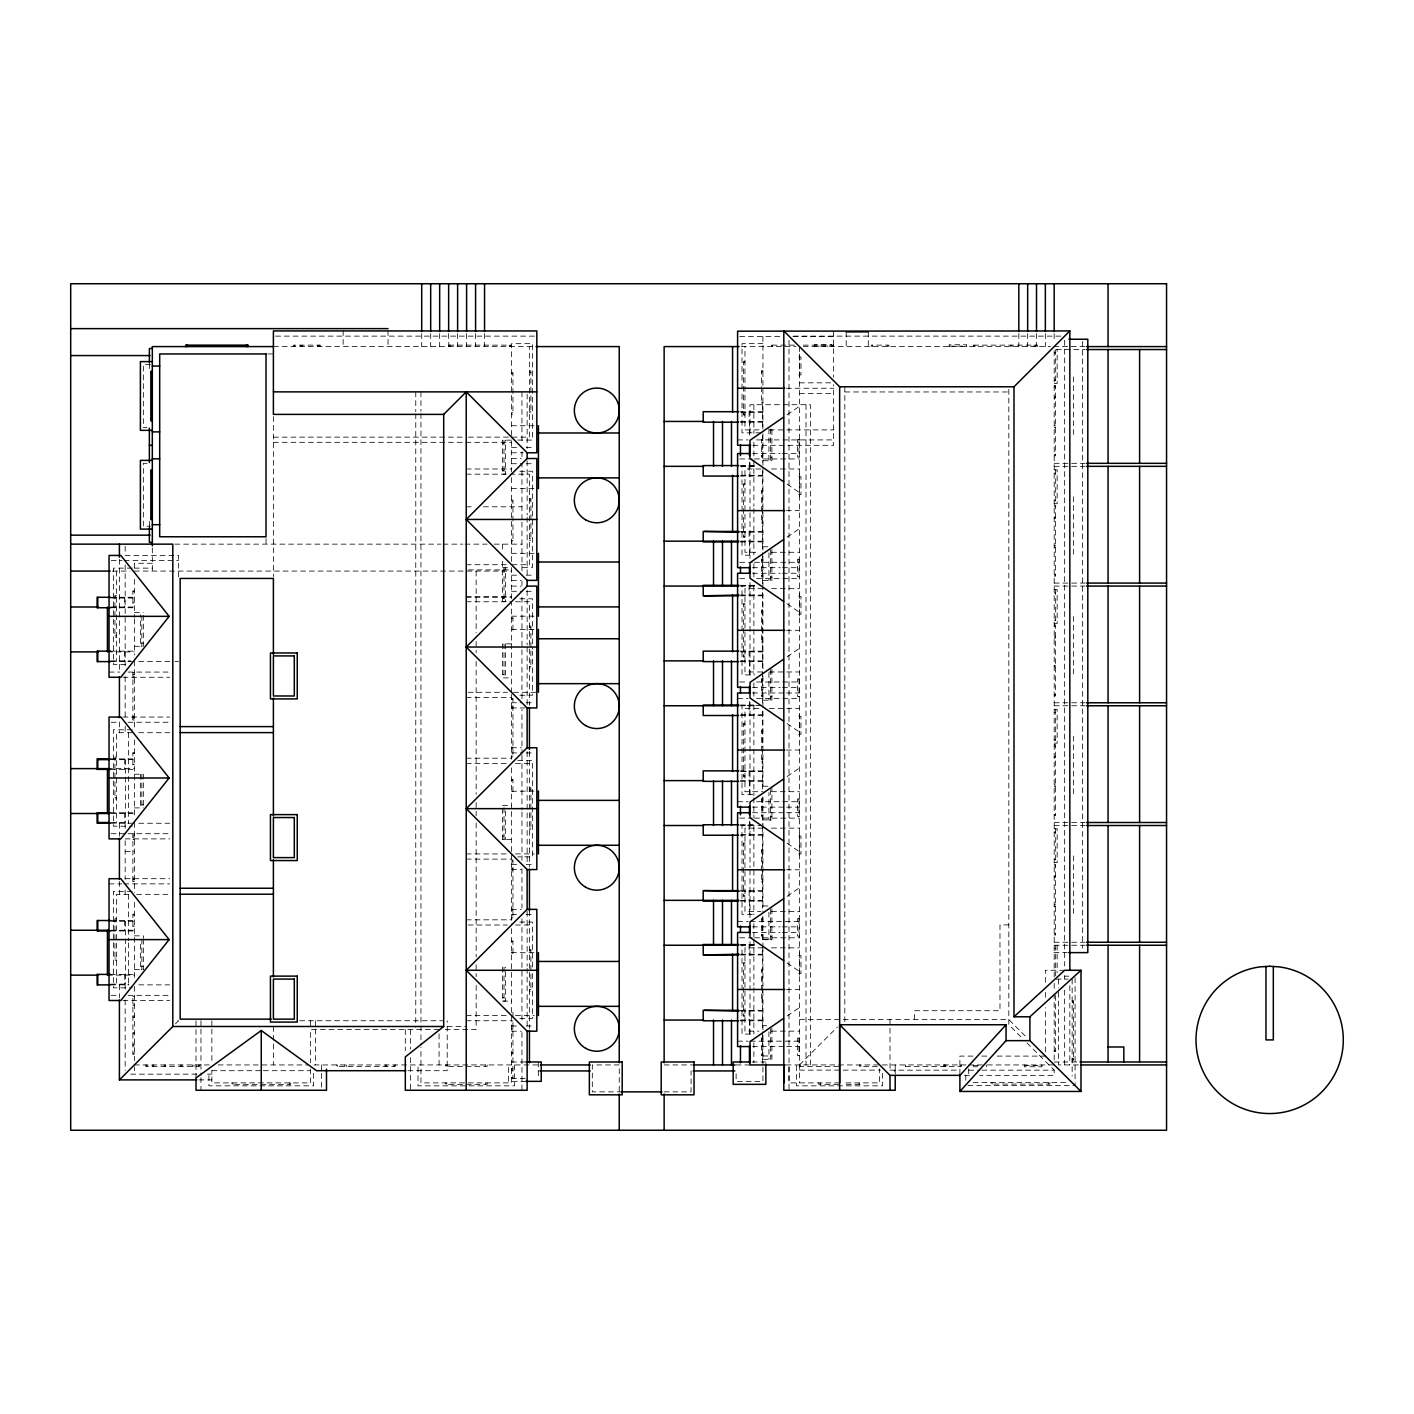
<?xml version="1.0" encoding="UTF-8"?>
<svg xmlns="http://www.w3.org/2000/svg" width="1414" height="1414" viewBox="0 0 1414 1414"><rect width="100%" height="100%" fill="white"/><g stroke="black" fill="none" stroke-linecap="round" stroke-linejoin="round"><path stroke-width="0.75" stroke-dasharray="5 3.75" d="M895.221 1073.633L895.221 1070.168L892.623 1072.766M175.513 1023.789L178.553 1020.749L174.717 1020.749M799.476 1064.936L837.282 1027.13M787.103 414.762L799.476 406.242M787.103 537.143L799.476 528.624M787.103 656.838L799.476 648.301M787.103 776.569L799.476 768.049M787.103 896.317L799.476 887.78M787.103 1015.994L799.476 1007.475M275.589 336.125L534.616 336.125M793.378 336.125L1064.654 336.125M739.699 336.567L782.207 336.567M792.918 336.567L833.641 336.567M762.924 343.655L742.014 343.655L742.014 389.327M448.804 345.14L510.843 345.14L510.843 346.589M794.527 345.14L771.266 345.14L771.266 346.589M803.258 345.14L833.306 345.14L833.306 346.589M973.557 345.14L1037.505 345.14L1037.505 346.589M814.287 346.13L831.821 346.13M949.13 346.13L966.663 346.13M273.397 346.589L533.838 346.589M741.236 346.589L796.011 346.589M803.24 346.589L1050.655 346.589M1085.033 346.589L1054.19 346.589L1054.19 979.124M1056.329 349.541L1085.033 349.541M1054.19 352.846L1055.675 352.846M267.865 353.96L273.397 353.96M799.476 354.154L799.476 377.715M798.716 357L800.96 357L800.96 374.887L798.716 374.887M744.966 361.436L743.499 361.436L743.499 415.044L744.966 415.044M743.499 362.479L744.966 362.479M150.52 364.547L143.344 364.547L143.344 427.399L146.932 427.399M762.924 370.645L761.457 370.645L761.457 403.644L762.924 403.644M529.455 370.945L530.904 370.945L530.904 412.782L529.455 412.782M761.457 371.917L762.924 371.917M529.455 372.448L530.904 372.448M511.497 372.465L512.946 372.465L512.946 414.302L511.497 414.302M511.497 373.968L512.946 373.968M1054.19 380.101L1055.675 380.101M799.476 382.841L833.641 382.841M1054.19 383.424L1057.159 383.424L1057.159 349.541M1054.19 385.545L1055.639 385.545L1055.639 455.785L1054.19 455.785M1054.19 387.047L1055.639 387.047M786.378 388.249L833.641 388.249M844.83 391.961L1008.818 391.961M799.476 393.64L833.641 393.64M1054.19 396.874L1055.639 396.874M1054.19 398.006L1055.639 398.006M761.457 402.371L762.924 402.371M529.455 411.28L530.904 411.28M740.353 411.704L762.924 411.704M740.901 412.464L762.924 412.464M511.497 412.8L512.946 412.8M743.499 414.002L744.966 414.002M740.459 421.443L762.924 421.443M740.353 422.185L762.924 422.185M511.497 425.738L538.434 425.738M1054.19 425.879L1055.639 425.879M1054.19 427.382L1055.639 427.382M758.929 429.891L744.966 429.891L744.966 346.589M769.357 429.891L833.641 429.891M770.4 430.156L771.903 430.156M760.82 432.843L742.014 432.843L742.014 391.501M273.397 437.138L464.075 437.138M468.388 437.138L529.455 437.138L529.455 346.589M762.924 439.383L761.457 439.383L761.457 457.058L762.924 457.058M799.476 439.524L797.62 439.524L797.62 457.058L799.476 457.058M737.595 439.913L748.147 439.913M756.578 439.913L833.641 439.913M511.497 440.161L502.518 440.161L502.518 474.167L505.487 474.043L505.487 440.161M517.771 440.072L532.406 440.072L532.406 343.655L511.497 343.655L511.497 438.11M761.457 440.532L762.924 440.532M273.397 442.317L511.497 442.317M502.518 443.483L504.02 443.483M752.867 445.304L833.641 445.304L833.641 384.643M511.497 447.602L517.771 447.602M526.202 447.602L534.686 447.602M511.497 452.78L523.233 452.78M752.531 453.558L780.263 453.558M782.402 453.558L799.476 453.558M1054.19 454.636L1055.639 454.636M761.457 455.891L762.924 455.891M770.4 457.411L771.903 457.411M511.497 458.525L521.271 458.525M739.699 458.949L752.372 458.949M754.475 458.949L799.476 458.949M762.924 460.717L771.903 460.717L771.903 426.834M146.932 463.332L143.344 463.332L143.344 526.185L150.52 526.185M1054.19 463.332L1085.033 463.332M511.497 463.721L521.96 463.721L521.96 519.981M526.202 463.721L534.686 463.721M740.353 465.577L755.217 465.577M754.546 466.019L742.014 466.019L742.014 555.225L752.46 555.225M740.459 466.337L755.217 466.337M1054.19 466.337L1085.033 466.337M466.231 468.988L511.497 468.988M760.926 468.971L744.966 468.971L744.966 552.273L758.929 552.273M771.514 468.971L799.476 468.971M1054.19 469.872L1057.159 469.872L1057.159 503.738L1054.19 503.738M502.518 470.738L504.02 470.738M519.857 471.233L532.406 471.233L532.406 567.668L519.857 567.668M1054.19 473.177L1055.675 473.177M799.476 473.902L799.476 497.463M466.231 474.167L529.455 474.167L529.455 564.716L511.497 564.716L511.497 474.167M740.901 475.316L762.924 475.316M740.353 476.058L762.924 476.058M798.716 476.73L800.96 476.73L800.96 494.617L798.716 494.617M744.966 483.818L743.499 483.818L743.499 537.426L744.966 537.426M743.499 484.861L744.966 484.861M511.497 488.59L538.434 488.59M762.924 490.393L761.457 490.393L761.457 523.374L762.924 523.374M761.457 491.648L762.924 491.648M529.455 498.523L530.904 498.523L530.904 540.36L529.455 540.36M511.497 500.043L512.946 500.043L512.946 541.88L511.497 541.88M529.455 500.026L530.904 500.026M1054.19 500.432L1055.675 500.432M511.497 501.546L512.946 501.546M1054.19 505.293L1055.639 505.293L1055.639 576.117L1054.19 576.117M1054.19 506.778L1055.639 506.778M466.231 506.795L474.839 506.795M483.464 506.795L521.96 506.795M786.378 510.613L799.476 510.613M1054.19 517.188L1055.639 517.188M1054.19 518.337L1055.639 518.337M761.457 522.12L762.924 522.12M740.353 531.452L762.924 531.452M740.901 532.194L762.924 532.194M743.499 536.383L744.966 536.383M529.455 538.858L530.904 538.858M511.497 540.378L512.946 540.378M740.459 541.173L762.924 541.173M740.353 541.916L762.924 541.916M174.876 544.143L440.832 544.143M443.024 544.143L462.855 544.143M465.065 544.143L487.088 544.143M494.246 544.143L521.96 544.143M1054.19 545.61L1055.639 545.61M762.924 546.794L770.4 546.794M1054.19 547.112L1055.639 547.112M771.514 552.273L799.476 552.273M511.497 553.316L538.434 553.316M125.104 555.437L178.553 555.437L178.553 577.195M762.924 559.113L761.457 559.113L761.457 576.788L762.924 576.788M799.476 559.255L797.62 559.255L797.62 576.788L799.476 576.788M761.457 560.262L762.924 560.262M111.211 560.616L122.028 560.616M124.185 560.616L178.553 560.616M739.699 562.295L752.372 562.295M754.475 562.295L799.476 562.295M152.323 563.267L134.365 563.267L134.365 569.117M466.231 564.716L507.184 564.716M502.518 567.739L511.497 567.739L511.497 599.289M752.531 567.686L780.263 567.686M782.402 567.686L799.476 567.686M132.28 568.128L113.456 568.128L113.456 664.562L128.091 664.562M134.365 568.128L152.323 568.128M468.388 569.895L511.497 569.895M112.413 571.079L129.964 571.079M134.365 571.079L511.497 571.079M752.531 573.253L780.263 573.253M782.402 573.253L799.476 573.253M1054.19 574.968L1055.639 574.968M511.497 575.18L517.771 575.18M526.202 575.18L534.686 575.18M761.457 575.639L762.924 575.639M770.4 577.142L771.903 577.142M739.699 578.644L748.147 578.644M756.578 578.644L799.476 578.644M511.497 580.359L521.271 580.359M762.924 580.465L771.903 580.465L771.903 546.582M1054.19 583.081L1085.033 583.081M740.353 585.325L755.217 585.325M754.546 585.714L742.014 585.714L742.014 674.902L754.546 674.902M511.497 586.103L521.271 586.103M740.459 586.068L755.217 586.068M1054.19 586.068L1085.033 586.068M762.924 588.666L744.966 588.666L744.966 671.968L762.924 671.968L762.924 587.888M771.514 588.666L799.476 588.666M1054.19 589.603L1057.159 589.603L1057.159 623.486L1054.19 623.486M134.365 590.964L132.898 590.964L132.898 603.619L134.365 603.619M511.497 591.299L521.96 591.299M526.202 591.299L534.686 591.299M132.898 591.706L134.365 591.706M1054.19 592.926L1055.675 592.926M799.476 593.597L799.476 617.158M740.901 595.047L762.924 595.047M116.408 595.435L114.941 595.435L114.941 637.254L116.408 637.254M740.353 595.807L762.924 595.807M466.231 596.567L511.497 596.567M798.716 596.425L800.96 596.425L800.96 614.312L798.716 614.312M114.941 596.938L116.408 596.938M110.38 597.274L134.365 597.274M466.231 597.327L511.497 597.327M110.734 598.016L134.365 598.016M502.518 598.316L504.02 598.316M519.857 598.811L532.406 598.811L532.406 649.22M502.518 601.622L505.487 601.622L505.487 567.739M466.231 601.763L511.497 601.763L511.497 692.294M515.491 601.763L529.455 601.763L529.455 705.462M132.898 602.877L134.365 602.877M744.966 603.513L743.499 603.513L743.499 657.121L744.966 657.121M743.499 604.556L744.966 604.556M110.734 606.995L134.365 606.995M110.38 607.737L134.365 607.737M762.924 610.088L761.457 610.088L761.457 643.07L762.924 643.07M761.457 611.343L762.924 611.343M134.365 612.598L143.344 612.616M511.497 616.186L538.434 616.186M511.497 617.724L512.946 617.724L512.946 630.397L511.497 630.397M511.497 618.484L512.946 618.484M1054.19 620.163L1055.675 620.163M1054.19 624.988L1055.639 624.988L1055.639 695.847L1054.19 695.847M529.455 626.102L530.904 626.102L530.904 667.938L529.455 667.938M1054.19 626.473L1055.639 626.473M529.455 627.604L530.904 627.604M511.497 629.442L538.434 629.442M511.497 629.637L512.946 629.637M786.378 630.308L799.476 630.308M114.941 635.77L116.408 635.77M1054.19 636.936L1055.639 636.936M1054.19 638.085L1055.639 638.085M761.457 641.815L762.924 641.815M141.842 643.176L143.344 643.176M511.497 643.865L502.518 643.865L502.518 677.872L511.497 677.872M134.365 646.286L143.344 646.286L143.344 614.719M110.38 651.147L134.365 651.147M740.353 651.147L762.924 651.147M107.429 651.889L134.365 651.889M740.901 651.889L762.924 651.889M743.499 656.078L744.966 656.078M110.734 660.868L130.654 660.868M740.459 660.868L762.924 660.868M110.38 661.611L132.527 661.611M138.784 661.611L169.715 661.611M175.018 661.611L178.553 661.611M740.353 661.611L762.924 661.611M1054.19 665.305L1055.639 665.305M529.455 666.436L530.904 666.436M1054.19 666.807L1055.639 666.807M769.357 671.968L799.476 671.968M109.037 672.074L119.589 672.074M128.038 672.074L169.715 672.074M134.365 672.41L132.898 672.41L132.898 721.9L134.365 721.9M132.898 674.319L134.365 674.319M502.518 674.425L504.02 674.425M132.898 676.246L134.365 676.246M122.947 677.271L169.715 677.271M132.898 677.748L134.365 677.748M762.924 678.808L761.457 678.808L761.457 696.483L762.924 696.483M799.476 678.95L797.62 678.95L797.62 696.483L799.476 696.483M761.457 679.957L762.924 679.957M739.699 681.99L748.147 681.99M756.578 681.99L799.476 681.99M752.531 687.381L780.263 687.381M782.402 687.381L799.476 687.381M468.211 692.294L507.343 692.294M513.494 692.294L538.434 692.294M752.531 692.984L784.54 692.984M786.661 692.984L799.476 692.984M1054.19 694.698L1055.639 694.698M519.857 695.246L532.406 695.246L532.406 651.412M761.457 695.334L762.924 695.334M770.4 696.837L771.903 696.837M466.231 697.491L511.497 697.491M511.497 698.375L512.946 698.375L512.946 757.303L511.497 757.303M737.595 698.392L748.147 698.392M756.578 698.392L799.476 698.392M511.497 699.523L512.946 699.523M762.924 700.16L771.903 700.16L771.903 666.489M511.497 702.758L521.96 702.758M526.202 702.758L534.686 702.758M1054.19 702.776L1085.033 702.776M740.353 705.02L753.291 705.02M760.82 705.462L742.014 705.462L742.014 794.65L754.546 794.65M740.459 705.763L757.144 705.763M1054.19 705.763L1085.033 705.763M511.497 706.929L512.946 706.929M511.497 707.937L525.177 707.937M511.497 708.432L512.946 708.432M758.929 708.414L744.966 708.414L744.966 791.699L762.924 791.699M769.357 708.414L799.476 708.414M1054.19 709.298L1057.159 709.298L1057.159 743.181L1054.19 743.181M1054.19 712.621L1055.675 712.621M799.476 713.54L799.476 737.101M740.901 714.742L762.924 714.742M740.353 715.502L762.924 715.502M798.716 716.368L800.96 716.368L800.96 734.255L798.716 734.255M132.898 716.58L134.365 716.58M122.947 717.057L169.715 717.057M132.898 718.082L134.365 718.082M132.898 720.009L134.365 720.009M111.158 722.254L119.589 722.254M128.038 722.254L169.715 722.254M744.966 723.243L743.499 723.243L743.499 776.869L744.966 776.869M743.499 724.286L744.966 724.286M132.28 729.765L113.456 729.765L113.456 826.183L132.28 826.183M762.924 730.031L761.457 730.031L761.457 763.03L762.924 763.03M761.457 731.303L762.924 731.303M132.368 732.699L116.408 732.699L116.408 823.248M138.784 732.699L169.715 732.699M1054.19 739.858L1055.675 739.858M1054.19 744.718L1055.639 744.718L1055.639 815.542L1054.19 815.542M1054.19 746.221L1055.639 746.221M511.497 747.264L512.946 747.264M511.497 747.741L521.271 747.741M511.497 748.748L512.946 748.748M786.378 750.056L799.476 750.056M134.365 752.584L132.898 752.584L132.898 765.257L134.365 765.257M511.497 752.92L521.96 752.92L521.96 709.298M526.202 752.92L534.686 752.92M132.898 753.344L134.365 753.344M511.497 756.154L512.946 756.154M1054.19 756.631L1055.639 756.631M116.408 757.056L114.941 757.056L114.941 798.892L116.408 798.892M1054.19 757.78L1055.639 757.78M466.231 758.204L511.497 758.204M114.941 758.558L116.408 758.558M110.38 758.894L134.365 758.894M110.734 759.636L134.365 759.636M517.771 760.432L532.406 760.432L532.406 856.866L517.771 856.866M761.457 761.757L762.924 761.757M466.231 763.383L507.343 763.383M515.491 763.383L529.455 763.383M132.898 764.497L134.365 764.497M107.429 768.615L134.365 768.615M110.38 769.375L134.365 769.375M740.353 770.877L762.924 770.877M741.236 771.602L762.924 771.602M740.901 771.637L762.924 771.637M134.365 774.236L143.344 774.236L143.344 808.119M743.499 775.826L744.966 775.826M511.497 779.361L512.946 779.361L512.946 792.017L511.497 792.017M511.497 780.104L512.946 780.104M740.459 780.616L762.924 780.616M740.353 781.359L762.924 781.359M1054.19 785.053L1055.639 785.053M762.924 786.219L770.1 786.219M1054.19 786.555L1055.639 786.555M529.455 787.739L530.904 787.739L530.904 829.576L529.455 829.576M529.455 789.242L530.904 789.242M511.497 791.274L538.434 791.062M771.514 791.699L799.476 791.699M114.941 797.39L116.408 797.39M762.924 798.751L761.457 798.751L761.457 816.426L762.924 816.426M799.476 798.892L797.62 798.892L797.62 816.426L799.476 816.426M761.457 799.9L762.924 799.9M737.595 801.72L748.147 801.72M756.578 801.72L799.476 801.72M141.842 804.796L143.344 804.796M502.518 805.485L511.497 805.485M752.531 807.129L784.54 807.129M786.661 807.129L799.476 807.129M134.365 807.907L143.344 807.907M110.38 812.767L134.365 812.767M752.531 812.732L784.54 812.732M786.661 812.732L799.476 812.732M110.734 813.51L134.365 813.51M1054.19 814.393L1055.639 814.393M761.457 815.277L762.924 815.277M770.4 816.779L771.903 816.779M739.699 818.123L752.372 818.123M754.475 818.123L799.476 818.123M762.924 819.89L771.903 819.89M110.734 822.488L128.78 822.488M1054.19 822.506L1085.033 822.506M110.38 823.248L132.368 823.248M138.784 823.248L169.715 823.248M740.353 824.751L753.291 824.751M752.46 825.193L742.014 825.193L742.014 914.381L754.546 914.381M740.459 825.511L760.997 825.511M1054.19 825.511L1085.033 825.511M529.455 828.074L530.904 828.074M762.924 828.144L744.966 828.144L744.966 911.447L760.926 911.447M771.514 828.144L799.476 828.144M1054.19 828.745L1057.159 828.745L1057.159 862.628L1054.19 862.628M1054.19 832.068L1055.675 832.068M799.476 833.217L799.476 856.796M111.158 833.712L125.917 833.712M128.038 833.712L169.715 833.712M134.365 834.048L132.898 834.048L132.898 883.538L134.365 883.538M740.901 834.49L762.924 834.49M740.353 835.232L762.924 835.232M132.898 835.939L134.365 835.939M502.518 836.063L504.02 836.063M798.716 836.063L800.96 836.063L800.96 853.95L798.716 853.95M132.898 837.866L134.365 837.866M125.068 838.891L169.715 838.891M132.898 839.368L134.365 839.368M502.518 839.368L505.487 839.368L505.487 807.606M511.497 839.509L502.518 839.509L502.518 807.624M744.966 842.991L743.499 842.991L743.499 896.6L744.966 896.6M743.499 844.034L744.966 844.034M762.924 849.708L761.457 849.708L761.457 882.707L762.924 882.707M761.457 850.981L762.924 850.981M125.157 851.511L134.365 851.511M466.231 853.932L507.343 853.932M515.491 853.932L534.28 853.932M466.231 859.111L511.497 859.111M1054.19 859.305L1055.675 859.305M511.497 860.012L512.946 860.012L512.946 918.923L511.497 918.923M511.497 861.161L512.946 861.161M511.497 864.378L517.771 864.378M526.202 864.378L534.686 864.378M1054.19 864.467L1055.639 864.467L1055.639 934.99L1054.19 934.99M1054.19 865.951L1055.639 865.951M511.497 868.549L512.946 868.549M511.497 869.575L521.271 869.575M786.378 869.787L799.476 869.787M511.497 870.052L512.946 870.052M1054.19 876.079L1055.639 876.079M1054.19 877.228L1055.639 877.228M132.898 878.2L134.365 878.2M125.068 878.695L169.715 878.695M132.898 879.702L134.365 879.702M761.457 881.435L762.924 881.435M132.898 881.629L134.365 881.629M109.037 883.874L121.71 883.874M123.813 883.874L169.715 883.874M740.353 890.626L762.924 890.626M132.28 891.386L113.456 891.386L113.456 987.82L132.28 987.82M740.901 891.368L762.924 891.368M128.851 894.337L116.408 894.337L116.408 984.869M136.575 894.337L169.715 894.337M743.499 895.557L744.966 895.557M740.459 900.347L762.924 900.347M740.353 901.089L762.924 901.089M1054.19 904.783L1055.639 904.783M762.924 905.967L770.4 905.967M1054.19 906.286L1055.639 906.286M511.497 908.884L512.946 908.884M511.497 909.361L521.271 909.361M511.497 910.386L512.946 910.386M771.514 911.447L799.476 911.447M134.365 914.222L132.898 914.222L132.898 926.877L134.365 926.877M511.497 914.558L517.771 914.558M526.202 914.558L534.686 914.558M132.898 914.964L134.365 914.964M511.497 917.774L512.946 917.774M762.924 918.446L761.457 918.446L761.457 936.121L762.924 936.121M799.476 918.587L797.62 918.587L797.62 936.121L799.476 936.121M116.408 918.693L114.941 918.693L114.941 960.513L116.408 960.513M761.457 919.595L762.924 919.595M466.231 919.825L511.497 919.825M114.941 920.178L116.408 920.178M110.38 920.514L134.365 920.514M110.734 921.274L134.365 921.274M737.595 921.468L748.147 921.468M750.251 921.468L799.476 921.468M519.857 922.069L532.406 922.069L532.406 970.287M468.211 925.003L507.343 925.003M515.491 925.003L529.455 925.003M1008.818 924.915L999.981 924.915L999.981 1010.727L914.54 1010.727L914.54 1019.565M132.898 926.135L134.365 926.135M752.531 926.859L780.263 926.859M782.402 926.859L799.476 926.859M110.734 930.253L134.365 930.253M110.38 930.995L134.365 930.995M752.531 932.427L780.263 932.427M782.402 932.427L799.476 932.427M1054.19 933.841L1055.639 933.841M761.457 934.972L762.924 934.972M134.365 935.856L143.344 935.856L143.344 938.295M770.4 936.475L771.903 936.475M739.699 937.818L752.372 937.818M754.475 937.818L799.476 937.818M762.924 939.25L771.903 939.25M762.924 939.638L771.903 939.78L771.903 905.914M511.497 940.982L512.946 940.982L512.946 953.655L511.497 953.655M511.497 941.742L512.946 941.742M1054.19 942.254L1085.033 942.254M740.353 944.499L755.217 944.499M754.546 944.888L742.014 944.888L742.014 1034.076L752.46 1034.076M740.459 945.241L755.217 945.241M1054.19 945.241L1085.033 945.241M762.924 947.84L744.966 947.84L744.966 1031.142L758.929 1031.142M771.514 947.84L799.476 947.84M1054.19 948.564L1055.675 948.564M529.455 949.36L530.904 949.36L530.904 991.196L529.455 991.196M529.455 950.862L530.904 950.862M511.497 952.7L538.434 952.7M799.476 952.753L799.476 976.332M1053.943 952.612L1067.323 952.612M511.497 952.895L512.946 952.895M740.901 954.22L762.924 954.22M740.353 954.98L762.924 954.98M798.716 955.599L800.96 955.599L800.96 973.486L798.716 973.486M114.941 959.01L116.408 959.01M744.966 962.687L743.499 962.687L743.499 1016.295L744.966 1016.295M743.499 963.729L744.966 963.729M141.842 966.434L143.344 966.434M762.924 969.262L761.457 969.262L761.457 1002.243L762.924 1002.243M134.365 969.527L143.344 969.527M1064.654 970.287L1045.353 970.287L1045.353 983.49M761.457 970.517L762.924 970.517M110.38 974.405L134.365 974.405M107.429 975.147L134.365 975.147M1064.636 976.173L1068.807 976.173M1056.046 979.124L1068.153 979.124M110.734 984.126L128.78 984.126M110.38 984.869L128.851 984.869M138.784 984.869L169.715 984.869M786.378 989.482L799.476 989.482M529.455 989.694L530.904 989.694M111.158 995.332L119.589 995.332M128.038 995.332L169.715 995.332M132.898 996.587L134.365 996.587M502.518 997.683L504.02 997.683M122.947 1000.511L169.715 1000.511M1072.148 1000.759L1073.597 1000.759L1073.597 1060.323L1072.148 1060.323M502.518 967.123L502.518 1001.13L505.487 1001.006L505.487 967.123M761.457 1000.988L762.924 1000.988M502.518 1001.13L511.497 1001.13M1072.148 1001.412L1073.597 1001.412M1072.148 1001.89L1073.597 1001.89M1072.148 1002.561L1073.597 1002.561M132.898 1003.993L134.365 1003.993M132.898 1005.495L134.365 1005.495M740.353 1010.321L762.924 1010.321M740.901 1011.063L762.924 1011.063M743.499 1015.252L744.966 1015.252M466.231 1015.552L507.343 1015.552M515.491 1015.552L534.28 1015.552M132.898 1016.065L134.365 1016.065M132.898 1017.214L134.365 1017.214M519.857 1018.504L532.406 1018.504L532.406 972.479M799.476 1019.565L1008.818 1019.565L1026.953 1037.717M740.459 1020.042L762.924 1020.042M299.68 1020.749L442.812 1020.749M466.231 1020.731L511.497 1020.731M740.353 1020.784L762.924 1020.784M511.497 1020.908L512.946 1020.908M762.924 1025.663L766.653 1025.663M511.497 1026.016L517.771 1026.016M526.202 1026.016L534.686 1026.016M447.213 1026.493L466.231 1026.493M511.497 1028.314L512.946 1028.314M439.065 1029.586L310.638 1029.586L310.638 1062.727M445.251 1029.586L476.147 1029.586L476.147 984.639M511.497 1029.816L512.946 1029.816M771.514 1031.142L799.476 1031.142M511.497 1031.195L521.271 1031.195M132.898 1032.591L134.365 1032.591M132.898 1033.74L134.365 1033.74M762.924 1037.982L761.457 1037.982L761.457 1055.657L762.924 1055.657M799.476 1038.123L797.62 1038.123L797.62 1055.657L799.476 1055.657M761.457 1039.131L762.924 1039.131M737.595 1041.164L748.147 1041.164M750.251 1041.164L799.476 1041.164M132.898 1044.327L134.365 1044.327M132.898 1045.83L134.365 1045.83M752.531 1046.554L784.54 1046.554M786.661 1046.554L799.476 1046.554M1054.19 1050.337L1055.639 1050.337M1054.19 1051.486L1055.639 1051.486L1055.639 992.575M511.497 1052.458L512.946 1052.458M132.898 1053.218L134.365 1053.218M511.497 1053.943L512.946 1053.943M134.365 1054.367L132.898 1054.367L132.898 995.438M761.457 1054.508L762.924 1054.508M762.924 1055.958L771.903 1056.011M973.044 1056.099L959.894 1056.099L959.894 1075.347M981.811 1056.099L988.386 1056.099M997.153 1056.099L1045.353 1056.099L1045.353 1007.687M1072.148 1058.52L1073.597 1058.52M762.924 1059.333L771.903 1059.333L771.903 1025.45M1072.148 1059.174L1073.597 1059.174M1072.148 1059.669L1073.597 1059.669M511.497 1061.985L525.937 1061.985M752.283 1061.985L765.858 1061.985M1054.19 1061.985L1078.422 1061.985M134.365 1064.936L209.343 1064.936M218.163 1064.936L308.446 1064.936M314.014 1064.936L541.244 1064.936M664.138 1064.936L692.153 1064.936M736.111 1064.936L749.455 1064.936M786.043 1064.936L965.956 1064.936M982.394 1064.936L968.731 1064.936L968.731 1076.726M987.343 1064.936L1054.19 1064.936M1078.422 1064.936L1058.591 1064.936L1058.591 990.118M973.115 1065.396L979.69 1065.396M1024.337 1065.396L1041.871 1065.396M838.696 1066.403L799.069 1066.403L799.069 1064.936M877.369 1066.403L859.694 1066.403L859.694 1064.936M973.115 1066.775L977.498 1066.775M511.497 1068.648L512.946 1068.648M511.497 1070.133L512.946 1070.133M799.476 1070.115L880.427 1070.115M890.007 1070.168L959.894 1070.168M968.731 1070.168L979.69 1070.168M981.882 1070.168L1054.19 1070.168L1054.19 1075.347L979.761 1075.347M211.87 1070.698L261.254 1070.698M263.375 1070.698L310.161 1070.698M408.01 1070.698L447.213 1070.698L447.213 1020.749M538.31 1070.928L541.244 1070.928M130.689 1074.145L196.793 1074.145M207.558 1074.145L211.87 1074.145M964.436 1075.347L970.994 1075.347M511.497 1077.539L512.946 1077.539M511.497 1078.405L525.937 1078.405M511.497 1078.688L512.946 1078.688L512.946 1019.759M198.95 1079.889L211.87 1079.889M525.99 1081.356L508.545 1081.356L508.545 1064.936M973.132 1082.611L1067.747 1082.611M839.633 1082.894L788.994 1082.894L788.994 1064.936M845.943 1082.894L879.579 1082.894L879.579 1068.931M838.626 1084.361L818.812 1084.361L818.812 1082.894M846.208 1084.361L860.649 1084.361L860.649 1082.894M967.971 1085.563L1075.082 1085.563L1075.082 976.173M622.195 1091.873L592.307 1091.873L592.307 1064.936L619.244 1064.936L619.244 1091.873M664.138 1091.873L691.075 1091.873L691.075 1070.928M787.103 484.101L799.476 492.62M787.103 603.796L799.476 612.315M787.103 723.544L799.476 732.063M787.103 843.274L799.476 851.794M787.103 962.969L799.476 971.489M1020.908 1036.851L1008.818 1024.743L1008.818 388.514M1026.953 1042.896L1054.19 1070.115M1082.647 341.428L1082.647 948.193M1073.597 377.008L1073.597 435.919M1073.597 496.738L1073.597 555.667M1073.597 616.433L1073.597 675.362M1073.597 736.181L1073.597 795.092M1073.597 855.912L1073.597 914.84M1072.148 979.124L1072.148 1076.001M1069.832 985.593L1069.832 1064.936M1064.654 340.314L1064.654 965.886M1064.654 975.589L1064.654 979.124M1064.654 990.118L1064.654 1064.936M1058.591 979.124L1058.591 987.926M1057.159 945.241L1057.159 972.779M1055.675 349.541L1055.675 383.424M1055.675 469.872L1055.675 503.738M1055.675 589.603L1055.675 623.486M1055.675 709.298L1055.675 743.181M1055.675 828.745L1055.675 862.628M1055.675 945.241L1055.675 975.801M1054.19 333.58L1054.19 340.314M1054.19 983.402L1054.19 990.118M1054.19 993.724L1054.19 1060.606M1049.895 1082.611L1049.895 1084.078L990.984 1084.078L990.984 1082.611M1048.746 1082.611L1048.746 1084.078M1045.353 333.58L1045.353 346.589M1045.353 992.292L1045.353 998.885M1041.871 1064.936L1041.871 1066.775L1024.337 1066.775L1024.337 1064.936M1036.515 333.58L1036.25 346.589M1035.596 345.14L1035.419 346.589M1034.058 345.14L1034.058 346.589M1027.66 333.58L1027.66 346.589M1018.822 333.58L1018.822 346.589M1011.964 345.14L1011.964 346.589M1010.71 345.14L1010.71 346.589M992.133 1082.611L992.133 1084.078M986.265 1064.936L986.265 1066.775M974.918 345.14L974.918 346.589M973.733 345.14L973.557 346.589M966.663 346.589L966.663 344.751L949.13 344.751L949.13 346.589M965.797 1075.241L965.797 1083.495M961.449 1064.936L961.449 1066.403L904.112 1066.403L904.112 1064.936M960.3 1064.936L960.3 1066.403M945.948 1064.936L945.948 1066.403M944.941 1064.936L944.941 1066.403M944.446 1064.936L944.446 1066.403M943.774 1064.936L943.774 1066.403M905.614 1064.936L905.614 1066.403M895.221 1064.936L895.221 1073.279M890.007 1019.565L890.025 1071.264M888.946 346.589L888.946 345.14L871.271 345.14L871.271 346.589M887.798 345.14L887.798 346.589M882.513 1073.297L882.513 1085.846L796.524 1085.846L796.524 1064.936M872.438 345.14L872.438 346.589M868.284 331.866L868.284 346.589M860.843 1064.936L860.843 1066.403M859.146 1082.894L859.146 1084.361M846.191 331.866L846.191 346.589M844.83 386.782L844.83 1024.743M833.641 331.176L833.641 377.291M833.129 345.14L833.129 346.589M831.768 345.14L831.768 346.589L831.821 344.751L814.287 344.751L814.287 346.589M820.314 1082.894L820.314 1084.361M810.399 1064.936L810.399 404.704L750.003 404.704L750.003 436.131M806.015 404.704L806.015 1064.936M800.571 1064.936L800.571 1066.403M799.476 346.589L799.476 1082.894M798.998 439.524L798.998 457.058M798.998 559.255L798.998 576.788M798.998 678.95L798.998 696.483M798.998 798.892L798.998 816.426M798.998 918.587L798.998 936.121M798.998 1038.123L798.998 1055.657M788.994 340.314L789.012 1090.265M772.627 345.14L772.627 346.589M771.903 786.219L771.903 820.102L768.933 820.102L768.933 792.565M771.425 345.14L771.425 346.589M770.4 428.955L770.4 460.717M770.4 549.887L770.4 580.465M770.4 669.582L770.4 700.16M770.4 789.542L770.4 820.102M770.4 909.22L770.4 939.78M770.4 1028.756L770.4 1059.333M768.933 428.955L768.933 460.717M768.933 552.927L768.933 580.465M768.933 672.622L768.933 700.16M768.933 912.26L768.933 939.78M768.933 1031.796L768.933 1059.333M762.924 336.567L762.924 432.843M762.924 433.904L762.924 466.797M762.924 468.529L762.924 550.081M762.924 556.285L762.924 586.068M762.924 675.98L762.924 788.659M762.924 797.001L762.924 912.207M762.924 916.608L762.924 945.241M762.924 947.062L762.924 1029.728M762.924 1035.136L762.924 1064.936M762.924 1067.004L762.924 1081.392L736.111 1081.392L736.111 1073.014M762.393 404.704L762.393 426.781M762.393 435.618L762.393 462.113M762.393 470.95L762.393 506.283M762.393 508.492L762.393 550.435M762.393 552.644L762.393 583.558M762.393 592.395L762.393 669.67M762.393 671.88L762.393 702.793M762.393 711.631L762.393 746.963M762.393 749.173L762.393 788.924M762.393 797.743L762.393 824.256M762.393 826.465L762.393 908.159M762.393 916.997L762.393 941.282M762.393 950.12L762.393 985.452M762.393 987.661L762.393 1029.604M762.393 1031.813L762.393 1062.727M753.874 404.704L753.874 433.409M753.874 442.246L753.874 457.694M753.874 459.904L753.874 506.283M753.874 508.492L753.874 554.854M753.874 563.691L753.874 576.93M753.874 585.767L753.874 674.089M753.874 682.927L753.874 696.183M753.874 705.003L753.874 746.963M753.874 749.173L753.874 795.552M753.874 797.743L753.874 817.628M753.874 826.465L753.874 914.787M753.874 923.625L753.874 936.863M753.874 939.073L753.874 985.452M753.874 987.661L753.874 1034.023M753.874 1042.86L753.874 1062.727M750.003 462.891L750.003 510.613M750.003 512.787L750.003 558.353M750.003 582.586L750.003 678.048M750.003 702.316L750.003 797.796M750.003 822.064L750.003 867.63M750.003 869.787L750.003 917.527M750.003 941.759L750.003 1037.222M749.455 421.443L749.455 436.396M749.455 462.06L749.455 466.337M749.455 541.173L749.455 558.283M749.455 660.868L749.455 677.978M749.455 701.485L749.455 705.763M749.455 780.616L749.455 797.708M749.455 821.234L749.455 825.511M749.455 900.347L749.455 917.456M749.455 1020.042L749.455 1037.151M749.102 411.704L749.102 422.185M749.102 465.577L749.102 476.058M749.102 531.452L749.102 541.916M749.102 585.325L749.102 595.807M749.102 651.147L749.102 661.611M749.102 705.02L749.102 715.502M749.102 770.877L749.102 781.359M749.102 824.751L749.102 835.232M749.102 890.626L749.102 901.089M749.102 944.499L749.102 954.98M749.102 1010.321L749.102 1020.784M538.31 1061.985L538.31 1078.405M529.455 751.559L529.455 867.1M529.455 910.987L529.455 1028.438M527.139 394.046L527.139 448.432M527.139 460.699L527.139 515.103M527.139 517.277L527.139 576.011M527.139 590.469L527.139 644.855M527.139 647.029L527.139 705.763M527.139 751.647L527.139 865.227M527.139 911.323L527.139 966.186M527.139 968.36L527.139 1026.864M521.96 391.872L521.96 443.413M521.96 451.632L521.96 457.676M521.96 522.173L521.96 571.079M521.96 581.225L521.96 585.255M521.96 597.327L521.96 698.569M521.96 755.023L521.96 809.762M521.96 811.972L521.96 860.207M521.96 868.744L521.96 908M521.96 918.729L521.96 1021.827M521.96 1032.432L521.96 1090.265M514.449 1064.936L514.449 1085.846L418.014 1085.846L418.014 1064.936M512.946 1012.124L512.946 1018.716M511.497 441.309L511.497 472.046M511.497 694.486L511.497 759.194M511.497 767.802L511.497 851.864M511.497 853.932L511.497 925.003M511.497 928.644L511.497 1082.894L420.948 1082.894L420.948 1047.261M510.666 345.14L510.666 346.589M509.305 345.14L509.305 346.589M505.487 643.865L505.487 677.748M504.02 440.161L504.02 474.167M504.02 567.739L504.02 601.763M504.02 643.865L504.02 677.872M504.02 807.606L504.02 839.509M504.02 967.123L504.02 1001.13M502.518 544.143L502.518 550.576M502.518 561.305L502.518 601.763M487.141 1064.936L487.141 1066.403L445.304 1066.403L445.304 1064.936M487.141 1082.894L487.141 1084.361L445.304 1084.361L445.304 1082.894M485.638 1064.936L485.638 1066.403M485.638 1082.894L485.638 1084.361M484.56 333.58L484.56 346.589M476.147 571.079L476.147 632.8M476.147 641.496L476.147 652.632M476.147 661.381L476.147 794.297M476.147 802.533L476.147 815.772M476.147 823.001L476.147 956.854M476.147 964.755L476.147 976.685M475.581 333.58L475.581 346.589M466.602 333.58L466.602 346.589M457.623 333.58L457.623 346.589M450.165 345.14L450.165 346.589M448.98 345.14L448.98 346.589M448.645 333.58L448.804 346.589M446.806 1064.936L446.806 1066.403M446.806 1082.894L446.806 1084.361M439.666 333.58L439.666 346.589M439.065 1034.005L439.065 1064.936M430.687 333.58L430.687 346.589M421.708 333.58L421.708 346.589M420.948 391.872L420.948 411.262M420.948 413.418L420.948 1045.052M415.769 391.872L415.769 411.615M415.769 413.807L415.769 1027.377M410.502 1029.586L410.502 1049.1M410.502 1057.76L410.502 1090.265M405.305 1029.586L405.305 1050.637M395.266 1064.936L395.266 1066.403L336.338 1066.403L336.338 1064.936M394.117 1064.936L394.117 1066.403M388.037 330.629L388.037 346.589M386.711 1064.936L386.711 1066.403M385.209 1064.936L385.209 1066.403M346.377 1064.936L346.377 1066.403M344.875 1064.936L344.875 1066.403M343.125 330.629L343.125 346.589M337.486 1064.936L337.486 1066.403M321.544 1064.936L321.544 1071.264M321.544 1073.385L321.544 1090.265M320.342 346.589L320.342 345.14L293.546 345.14L293.546 346.589M319.087 345.14L319.087 346.589M318.592 345.14L318.592 346.589M317.443 345.14L317.443 346.589M315.605 1020.749L315.605 1027.059M315.605 1029.162L315.605 1064.936M313.59 1073.297L313.59 1085.846L208.919 1085.846L208.919 1073.297M310.638 1020.749L310.638 1026.051M310.638 1068.931L310.638 1082.894L211.87 1082.894L211.87 1070.451M302.083 345.14L302.083 346.589M300.917 345.14L300.917 346.589M294.801 345.14L294.801 346.589M290.718 1082.894L290.718 1084.361L231.79 1084.361L231.79 1082.894M289.57 1082.894L289.57 1084.361M273.397 416.547L273.397 576.594M273.397 1026.493L273.397 1064.936M266.026 538.61L266.026 544.143M232.939 1082.894L232.939 1084.361M211.87 1020.749L211.87 1027.059M211.87 1029.162L211.87 1062.833M200.965 1020.749L200.965 1027.059M200.965 1029.162L200.965 1075.488M200.965 1077.592L200.965 1090.265M199.462 1064.936L199.462 1066.403L145.836 1066.403L145.836 1064.936M198.42 1064.936L198.42 1066.403M196.016 1020.749L196.016 1027.342M196.016 1029.551L196.016 1077.928M194.036 1064.936L194.036 1066.403M192.534 1064.936L192.534 1066.403M181.946 1064.936L181.946 1066.403M180.798 1064.936L180.798 1066.403M165.438 1064.936L165.438 1066.403M164.271 1064.936L164.271 1066.403M153.702 1064.936L153.702 1066.403M152.323 547.96L152.323 571.079M152.199 1064.936L152.199 1066.403M149.371 363.645L149.371 369.019M149.371 521.483L149.371 527.563M146.897 1064.936L146.897 1066.403M143.344 939.179L143.344 969.739M141.842 615.921L141.842 646.481L140.375 646.481L140.375 614.719M141.842 774.236L141.842 808.119M141.842 939.179L141.842 969.739L140.375 969.739L140.375 942.219M140.375 774.236L140.375 808.119M134.365 579.369L134.365 617.458M134.365 618.908L134.365 655M134.365 660.868L134.365 730.614M134.365 739.893L134.365 815.224M134.365 822.488L134.365 892.729M134.365 902.344L134.365 978.241M134.365 986.3L134.365 1060.606M134.365 1066.863L134.365 1070.698M128.603 732.699L128.603 823.248M128.603 894.337L128.603 940.699M128.603 942.908L128.603 984.869M125.157 546.211L125.157 554.5M125.157 564.858L125.157 665.923M125.157 676.705L125.157 717.623M125.157 726.248L125.157 732.699M125.386 759.636L125.386 822.488M125.157 823.248L125.157 829.771M125.157 840.641L125.157 879.349M125.157 890.042L125.157 894.337M125.386 921.274L125.386 984.126M125.157 984.869L125.157 989.199M125.157 1000.016L125.157 1070.451M124.715 597.274L124.715 607.737M124.715 651.147L124.715 661.611M124.715 758.894L124.715 769.375M124.715 812.767L124.715 823.248M124.715 920.514L124.715 930.995M124.715 974.405L124.715 984.869M119.412 559.361L119.412 672.392M119.412 721.935L119.412 732.699M119.412 823.248L119.412 836.169M119.412 881.399L119.412 894.337M119.412 984.869L119.412 997.86M116.408 571.079L116.408 661.611"/><path stroke-width="1.5" d="M839.651 1082.894L839.651 1024.743L1006.043 1024.743L1006.043 1040.651L959.894 1091.449L1080.985 1091.449L1080.985 970.287L1064.654 970.287L1013.997 1016.79L1013.997 386.782L1069.832 330.947L1069.832 970.163M169.132 616.345L120.826 677.271L109.037 677.271L109.037 555.437L120.826 555.437L169.132 616.345L109.037 616.345M169.132 777.983L120.826 838.891L109.037 838.891L109.037 717.057L120.826 717.057L169.132 777.983L109.037 777.983M169.132 939.603L120.826 1000.511L109.037 1000.511L109.037 878.695L120.826 878.695L169.132 939.603L109.037 939.603M959.894 1075.435L1006.043 1024.743M443.696 414.39L466.231 391.872L527.139 452.78L536.825 452.78L536.825 330.947L273.397 330.947L273.397 414.39L443.696 414.39L443.696 1026.493L405.305 1056.947L405.305 1090.265L527.139 1090.265L527.139 1031.195L466.231 970.287L527.139 909.361L527.139 869.575L466.231 808.649L527.139 747.741L527.139 707.937L466.231 647.029L527.139 586.103L536.825 586.103L536.825 707.937L527.139 707.937M466.231 519.451L527.139 458.525L536.825 458.525L536.825 580.359L527.139 580.359L466.231 519.451L536.825 519.451M196.793 1079.889L119.412 1079.889L172.808 1026.493L172.808 544.143L70.7 544.143M1013.997 1016.79L1029.905 1016.79L1080.985 970.287M405.818 1070.698L316.524 1070.698L261.254 1030.506L196.016 1077.928L196.016 1090.265L326.493 1090.265L326.493 1069.161M783.568 417.183L750.003 440.32L750.003 458.543L783.568 481.679M783.568 539.565L750.003 562.701L750.003 578.238L783.568 601.374M783.568 659.26L750.003 682.396L750.003 697.986L783.568 721.105M783.568 779.008L750.003 802.127L750.003 817.716L783.568 840.853M783.568 898.738L750.003 921.875L750.003 937.411L783.568 960.548M783.568 1018.434L750.003 1041.57L750.003 1064.936L785.07 1064.936M70.7 328.631L388.037 328.631M1069.832 330.947L737.595 331.176L737.595 445.304L750.693 445.304M846.191 331.866L868.284 331.866M1068.896 339.236L1087.808 339.236L1087.808 952.612L1068.754 952.612M273.521 346.589L152.323 346.589L152.323 545.928M536.03 346.589L619.244 346.589L619.244 1062.815M739.08 346.589L664.138 346.589L664.138 1062.798M1086.5 346.589L1166.55 346.589M152.323 348.48L149.371 348.48L149.371 362.797M1086.5 349.541L1166.55 349.541M70.7 355.568L150.114 355.568M152.323 361.613L140.393 361.613L140.393 430.351L152.323 430.351M152.323 366.049L159.694 366.049M152.323 371.316L150.856 371.316L150.856 420.806L152.323 420.806M150.856 373.208L152.323 373.208M895.221 1075.347L895.221 1090.265L783.816 1090.265L783.816 330.947L839.651 386.782L1013.997 386.782M737.595 388.249L784.54 388.249M273.397 391.872L536.825 391.872M738.762 411.704L703.218 411.704L703.218 422.185L738.603 422.185M150.856 418.898L152.323 418.898M664.138 421.443L703.659 421.443M152.323 431.889L159.694 431.889M538.434 432.984L619.244 432.984M149.371 445.357L152.323 445.357M750.392 453.558L737.595 453.558L737.595 567.686L750.392 567.686M152.323 458.843L159.694 458.843M152.323 460.381L140.393 460.381L140.393 529.119L152.323 529.119M1086.5 463.332L1166.55 463.332M738.762 465.577L703.218 465.577L703.218 476.058L738.603 476.058M664.138 466.337L703.659 466.337M1086.5 466.337L1166.55 466.337M152.323 470.014L150.856 470.014L150.856 519.504L152.323 519.504M150.856 471.905L152.323 471.905M538.434 477.879L619.244 477.879M737.595 510.613L784.54 510.613M150.856 517.595L152.323 517.595M152.323 524.682L159.694 524.682M738.762 531.452L703.218 531.452L703.218 541.916L738.603 541.916M739.08 532.194L704.543 531.452M70.7 535.164L150.114 535.164M664.138 541.173L738.762 541.173M152.323 542.375L149.371 542.375L149.371 527.563M538.434 562.012L619.244 562.012M70.7 571.079L110.221 571.079M750.392 573.253L737.595 573.253L737.595 687.381L750.392 687.381M1086.5 583.081L1166.55 583.081M738.762 585.325L703.218 585.325L703.218 595.807L738.603 595.807M664.138 586.068L738.762 586.068M1086.5 586.068L1166.55 586.068M739.08 595.047L703.889 595.807M110.38 597.274L97.106 597.274L97.106 607.737L110.38 607.737M538.434 606.906L619.244 606.906M70.7 606.995L98.45 606.995M737.595 630.308L784.54 630.308M538.434 638.757L619.244 638.757M466.231 647.029L536.825 647.029M110.38 651.147L97.106 651.147L97.106 661.611L110.38 661.611M738.762 651.147L703.218 651.147L703.218 661.611L738.603 661.611M70.7 651.889L98.45 651.889M664.138 660.868L703.659 660.868M538.434 683.651L619.244 683.651M750.392 692.984L737.595 692.984L737.595 807.129L750.392 807.129M1086.5 702.776L1166.55 702.776M738.762 705.02L703.218 705.02L703.218 715.502L738.603 715.502M664.138 705.763L738.762 705.763M1086.5 705.763L1166.55 705.763M180.161 726.619L273.397 726.619M180.161 732.611L273.397 732.611M527.139 747.741L536.825 747.741L536.825 869.575L527.139 869.575M737.595 750.056L784.54 750.056M110.38 758.894L97.106 758.894L97.106 769.375L110.38 769.375M97.778 759.636L109.002 759.636M70.7 768.615L108.684 768.615M738.762 770.877L703.218 770.877L703.218 781.359L738.603 781.359M664.138 780.616L703.659 780.616M538.434 800.377L619.244 800.377M466.231 808.649L536.825 808.649M110.38 812.767L97.106 812.767L97.106 823.248L110.38 823.248M750.392 812.732L737.595 812.732L737.595 926.859L750.392 926.859M70.7 813.51L109.002 813.51M97.778 822.488L109.002 822.488M1086.5 822.506L1166.55 822.506M738.762 824.751L703.218 824.751L703.218 835.232L738.603 835.232M664.138 825.511L703.659 825.511M1086.5 825.511L1166.55 825.511M538.434 845.272L619.244 845.272M737.595 869.787L784.54 869.787M180.161 888.239L273.397 888.239M738.762 890.626L703.218 890.626L703.218 901.089L738.603 901.089M739.08 891.333L704.543 890.626M180.161 894.231L273.397 894.231M664.138 900.347L738.762 900.347M527.139 909.361L536.825 909.361L536.825 1031.195L527.139 1031.195M110.38 920.514L97.106 920.514L97.106 930.995L110.38 930.995M70.7 930.253L108.684 930.253M750.392 932.427L737.595 932.427L737.595 1046.554L750.392 1046.554M1086.5 942.254L1166.55 942.254M738.762 944.499L703.218 944.499L703.218 954.98L738.603 954.98M664.138 945.241L738.762 945.241M1086.5 945.241L1166.55 945.241M739.08 954.22L703.889 954.98M538.434 961.449L619.244 961.449M466.231 970.287L536.825 970.287M110.38 974.405L97.106 974.405L97.106 984.869L110.38 984.869M70.7 975.147L98.45 975.147M737.595 989.482L784.54 989.482M538.434 1006.344L619.244 1006.344M738.762 1010.321L703.218 1010.321L703.218 1020.784L738.603 1020.784M739.08 1011.081L704.543 1010.321M271.223 1019.141L180.161 1019.141L180.161 578.432L273.397 578.432L273.397 654.717M664.138 1020.042L703.659 1020.042M172.808 1026.493L443.696 1026.493M1006.043 1040.651L1029.905 1040.651L1080.985 1091.449M1108.063 1046.979L1123.83 1046.979L1123.83 1061.985M525.937 1061.985L541.244 1061.985L541.244 1081.356L525.99 1081.356M750.551 1061.985L733.159 1061.985L733.159 1084.344L765.858 1084.344L765.858 1064.017M1080.049 1061.985L1166.55 1061.985M540.466 1064.936L590.151 1064.936M693.267 1064.936L735.086 1064.936M1080.614 1064.936L1166.55 1064.936M540.466 1070.928L590.151 1070.928M693.16 1070.928L734.856 1070.928M839.651 1024.743L890.007 1075.347L960.053 1075.347M621.382 1091.873L661.999 1091.873M783.816 1064.936L783.816 1082.894M1273.325 966.504L1273.325 1039.909L1265.972 1039.909L1265.972 966.504M1139.596 349.541L1139.596 463.332M1139.596 466.337L1139.596 583.081M1139.596 586.068L1139.596 702.776M1139.596 705.763L1139.596 822.506M1139.596 825.511L1139.596 942.254M1139.596 945.241L1139.596 1061.985M1108.063 283.737L1108.063 346.589M1108.063 349.541L1108.063 463.332M1108.063 466.337L1108.063 583.081M1108.063 586.068L1108.063 702.776M1108.063 705.763L1108.063 822.506M1108.063 825.511L1108.063 942.254M1108.063 945.241L1108.063 1061.985M1054.19 283.737L1054.19 331.424M1045.353 283.737L1045.353 331.424M1036.515 283.737L1036.515 331.424M1029.905 1016.79L1029.905 1040.651M1027.66 283.737L1027.66 331.424M1018.822 283.737L1018.822 331.424M959.894 1075.135L959.894 1091.449M890.007 1075.347L890.007 1090.265M839.651 386.782L839.651 1090.265M749.455 444.95L749.455 455.644M749.455 566.837L749.455 573.236M749.455 686.532L749.455 692.931M749.455 806.263L749.455 814.817M749.455 926.011L749.455 932.409M749.455 1045.688L749.455 1062.798M740.459 444.95L740.459 455.644M740.459 566.837L740.459 573.236M740.459 686.532L740.459 692.931M740.459 806.263L740.459 814.817M740.459 926.011L740.459 932.409M740.459 1045.688L740.459 1062.798M732.576 346.589L732.576 412.464M732.576 475.316L732.576 532.194M732.576 595.047L732.576 651.907M732.576 714.742L732.576 771.602M732.576 834.49L732.576 891.333M732.576 954.22L732.576 1011.081M731.48 421.443L731.48 466.337M731.48 541.173L731.48 586.068M731.48 660.868L731.48 705.763M731.48 780.616L731.48 825.511M731.48 900.347L731.48 945.241M731.48 1020.042L731.48 1064.936M722.501 421.443L722.501 466.337M722.501 541.173L722.501 586.068M722.501 660.868L722.501 705.763M722.501 780.616L722.501 825.511M722.501 900.347L722.501 945.241M722.501 1020.042L722.501 1064.936M713.522 421.443L713.522 466.337M713.522 541.173L713.522 586.068M713.522 660.868L713.522 705.763M713.522 780.616L713.522 825.511M713.522 900.347L713.522 945.241M713.522 1020.042L713.522 1064.936M664.138 1094.012L664.138 1130.263M619.244 1094.012L619.244 1130.263M538.434 425.738L538.434 488.59M538.434 553.316L538.434 616.186M538.434 629.442L538.434 692.294M538.434 791.062L538.434 853.932M538.434 952.7L538.434 1015.552M529.455 707.654L529.455 749.367M529.455 869.292L529.455 910.987M529.455 1030.576L529.455 1062.798M527.139 452.78L527.139 458.525M527.139 580.359L527.139 586.103M484.56 283.737L484.56 331.424M475.581 283.737L475.581 331.424M466.602 283.737L466.602 331.424M466.231 391.872L466.231 1090.265M457.623 283.737L457.623 331.424M448.645 283.737L448.645 331.424M439.666 283.737L439.666 331.424M430.687 283.737L430.687 331.424M421.708 283.737L421.708 331.424M273.397 698.18L273.397 815.913M273.397 859.747L273.397 976.897M261.254 1030.506L261.254 1090.265M247.945 346.589L247.945 345.14L185.906 345.14L185.906 346.589M247.768 345.14L247.768 346.589M246.407 345.14L246.407 346.589M187.267 345.14L187.267 346.589M186.082 345.14L186.082 346.589M149.371 428.159L149.371 462.572M119.412 544.143L119.412 557.187M119.412 676.705L119.412 717.623M119.412 838.325L119.412 879.261M119.412 1000.016L119.412 1079.889M107.429 606.995L107.429 651.889M107.429 768.615L107.429 813.51M107.429 930.253L107.429 975.147M97.778 597.274L97.778 607.737M97.778 651.147L97.778 661.611M97.778 758.894L97.778 769.375M97.778 812.767L97.778 823.248M97.778 920.514L97.778 930.995M97.778 974.405L97.778 984.869M1269.648 966.257L1260.033 966.893A73.652 73.652 0 0 0 1207.538 1079.483A73.652 73.652 0 0 0 1331.758 1079.483A73.652 73.652 0 0 0 1279.263 966.893L1269.648 966.257M1166.55 283.737L70.7 283.737L70.7 1130.263L1166.55 1130.263L1166.55 283.737M266.026 353.96L159.694 353.96L159.694 536.772L266.026 536.772L266.026 353.96M297.258 652.968L270.445 652.968L270.445 698.923L297.258 698.923L297.258 652.968M294.306 655.919L273.397 655.919L273.397 695.988L294.306 695.988L294.306 655.919M297.258 814.605L270.445 814.605L270.445 860.56L297.258 860.56L297.258 814.605M294.306 817.539L273.397 817.539L273.397 857.609L294.306 857.609L294.306 817.539M297.258 976.12L270.445 976.12L270.445 1022.075L297.258 1022.075L297.258 976.12M294.306 979.071L273.397 979.071L273.397 1019.141L294.306 1019.141L294.306 979.071M622.195 1061.985L589.355 1061.985L589.355 1094.825L622.195 1094.825L622.195 1061.985M694.027 1061.985L661.204 1061.985L661.204 1094.825L694.027 1094.825L694.027 1061.985M585.573 887.161A22.447 22.447 0 0 0 619.244 867.736A22.447 22.447 0 0 0 585.573 848.294A22.447 22.447 0 0 0 585.573 887.161M585.573 725.541A22.447 22.447 0 0 0 619.244 706.099A22.447 22.447 0 0 0 585.573 686.656A22.447 22.447 0 0 0 585.573 725.541M585.573 1048.234A22.447 22.447 0 0 0 619.244 1028.791A22.447 22.447 0 0 0 585.573 1009.349A22.447 22.447 0 0 0 585.573 1048.234M585.573 429.98A22.447 22.447 0 0 0 619.244 410.537A22.447 22.447 0 0 0 585.573 391.095A22.447 22.447 0 0 0 585.573 429.98M585.573 519.769A22.447 22.447 0 0 0 619.244 500.326A22.447 22.447 0 0 0 585.573 480.884A22.447 22.447 0 0 0 585.573 519.769"/></g></svg>
